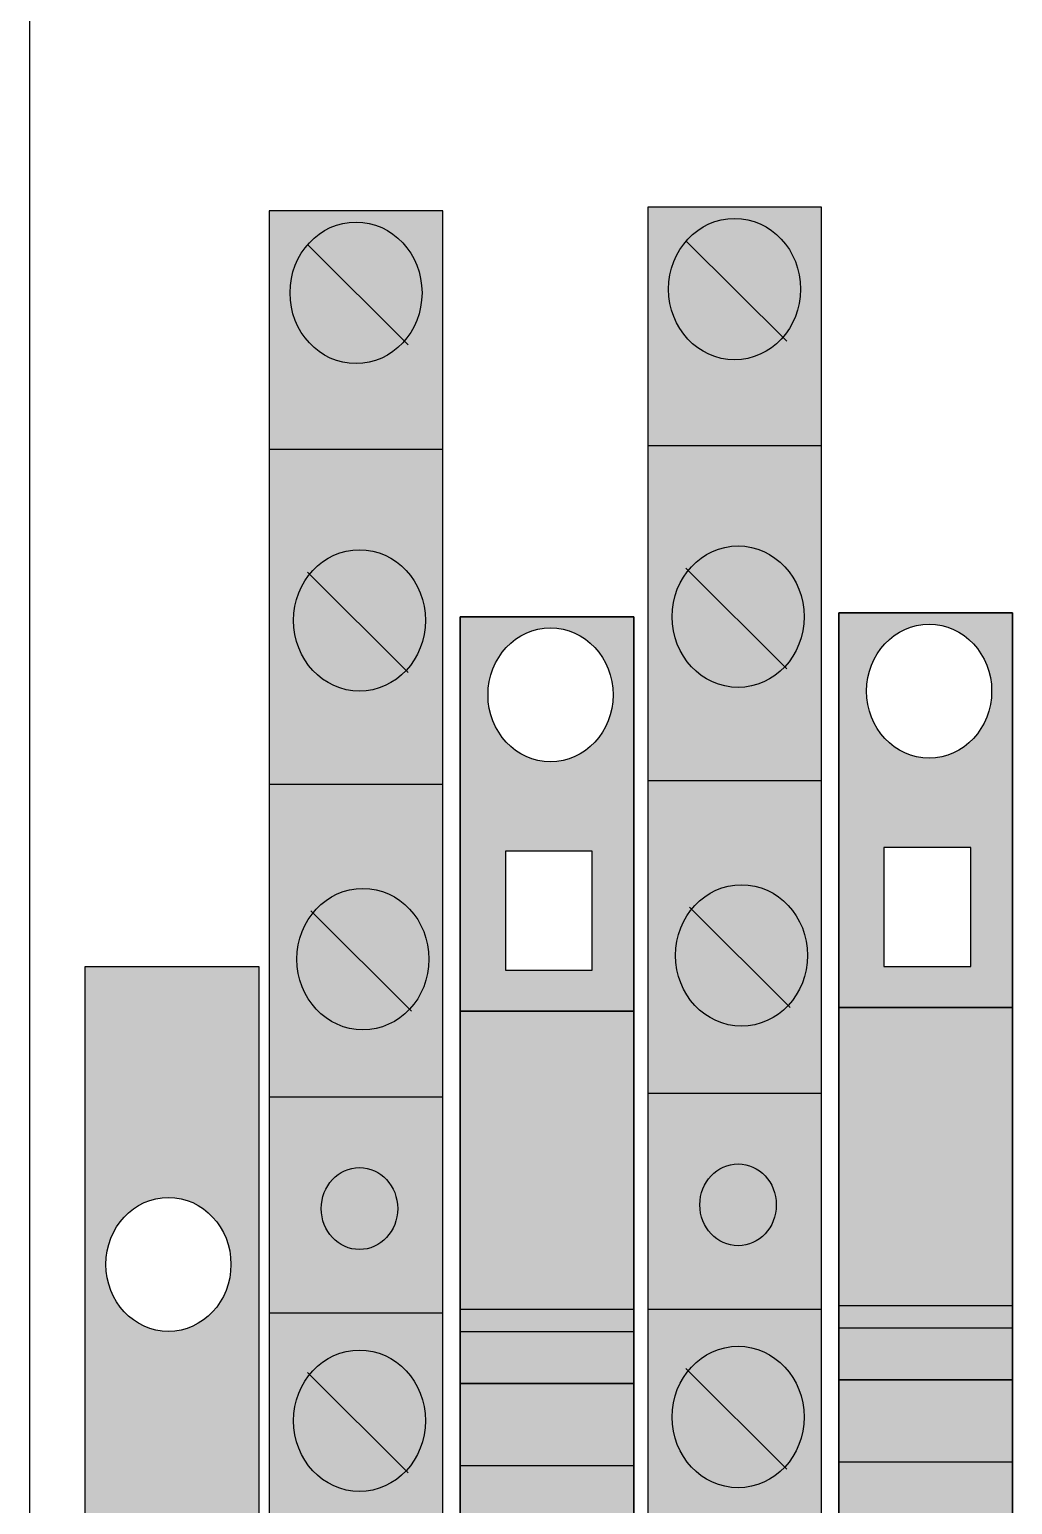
# Model space of a CAD drawing. Header units: millimetres. Extents: x 10 to 410, y 10 to 275.
# Drawn here: x 64 to 87.77, y 171.7 to 207.37 of the extents above; entities that cross this region are included whole.
import ezdxf

# ---------------------------------------------------------------- set-up
doc = ezdxf.new("R2010")
doc.units = ezdxf.units.MM
doc.linetypes.add('Caddy_Solid', pattern=[0])

# ---------------------------------------------------------------- blocks, each defined once
blk = doc.blocks.new('Blk13')
at = {"linetype": 'Caddy_Solid', "lineweight": 25}
for p, q in [((65.344, 184.71), (69.544, 184.71)), ((65.344, 157.71), (65.344, 184.71)), ((69.544, 184.71), (69.544, 157.71)), ((69.544, 157.71), (65.344, 157.71))]:
    blk.add_line(p, q, dxfattribs=at)
blk = doc.blocks.new('Blk12')
blk.add_hatch(color=256).paths.add_polyline_path([(65.344, 157.71), (65.344, 184.71), (69.544, 184.71), (69.544, 157.71), (65.344, 157.71), (67.228, 175.896), (67.36, 175.89), (67.492, 175.896), (67.623, 175.915), (67.751, 175.945), (67.877, 175.988), (67.999, 176.042), (68.116, 176.107), (68.227, 176.183), (68.332, 176.269), (68.429, 176.365), (68.518, 176.469), (68.599, 176.581), (68.669, 176.7), (68.73, 176.825), (68.781, 176.956), (68.82, 177.091), (68.849, 177.229), (68.866, 177.369), (68.872, 177.51), (68.866, 177.651), (68.849, 177.791), (68.82, 177.929), (68.781, 178.064), (68.73, 178.195), (68.669, 178.32), (68.599, 178.439), (68.518, 178.551), (68.429, 178.656), (68.332, 178.751), (68.227, 178.837), (68.116, 178.913), (67.999, 178.978), (67.877, 179.032), (67.751, 179.075), (67.623, 179.105), (67.492, 179.124), (67.36, 179.13), (67.228, 179.124), (67.097, 179.105), (66.969, 179.075), (66.843, 179.032), (66.721, 178.978), (66.604, 178.913), (66.493, 178.837), (66.388, 178.751), (66.291, 178.656), (66.202, 178.551), (66.121, 178.439), (66.051, 178.32), (65.99, 178.195), (65.939, 178.064), (65.9, 177.929), (65.871, 177.791), (65.854, 177.651), (65.848, 177.51), (65.854, 177.369), (65.871, 177.229), (65.9, 177.091), (65.939, 176.956), (65.99, 176.825), (66.051, 176.7), (66.121, 176.581), (66.202, 176.469), (66.291, 176.365), (66.388, 176.269), (66.493, 176.183), (66.604, 176.107), (66.721, 176.042), (66.843, 175.988), (66.969, 175.945), (67.097, 175.915), (67.228, 175.896)])
at = {"linetype": 'Caddy_Solid', "lineweight": 25}
blk.add_ellipse((67.36, 177.51), major_axis=(0, 1.62), ratio=0.933333, dxfattribs=at)
blk.add_blockref('Blk13', (0, 0, 1))
blk = doc.blocks.new('Blk335')
at = {"linetype": 'Caddy_Solid', "lineweight": 25}
blk.add_line((64, 242), (64, 81.4), dxfattribs=at)
blk = doc.blocks.new('Blk336')
for points in [[(69.796, 193.98), (69.796, 166.98), (69.796, 148.98), (73.996, 148.98), (73.996, 166.98), (73.996, 202.98), (69.796, 202.98)], [(73.062, 199.834), (70.728, 202.162), (70.767, 202.209), (70.87, 202.31), (70.981, 202.401), (71.098, 202.481), (71.221, 202.55), (71.35, 202.607), (71.483, 202.652), (71.619, 202.684), (71.757, 202.704), (71.896, 202.71), (72.035, 202.704), (72.173, 202.684), (72.309, 202.652), (72.442, 202.607), (72.571, 202.55), (72.694, 202.481), (72.811, 202.401), (72.922, 202.31), (73.025, 202.209), (73.119, 202.099), (73.203, 201.981), (73.278, 201.855), (73.342, 201.723), (73.396, 201.585), (73.438, 201.443), (73.468, 201.297), (73.486, 201.149), (73.492, 201), (73.486, 200.851), (73.468, 200.703), (73.438, 200.557), (73.396, 200.415), (73.342, 200.277), (73.278, 200.145), (73.203, 200.019), (73.119, 199.901)], [(72.309, 199.348), (72.442, 199.393), (72.571, 199.45), (72.694, 199.519), (72.811, 199.599), (72.922, 199.69), (73.025, 199.791), (73.062, 199.834), (70.728, 202.162), (70.673, 202.099), (70.589, 201.981), (70.514, 201.855), (70.45, 201.723), (70.396, 201.585), (70.354, 201.443), (70.324, 201.297), (70.306, 201.149), (70.3, 201), (70.306, 200.851), (70.324, 200.703), (70.354, 200.557), (70.396, 200.415), (70.45, 200.277), (70.514, 200.145), (70.589, 200.019), (70.673, 199.901), (70.767, 199.791), (70.87, 199.69), (70.981, 199.599), (71.098, 199.519), (71.221, 199.45), (71.35, 199.393), (71.483, 199.348), (71.619, 199.316), (71.757, 199.296), (71.896, 199.29), (72.035, 199.296), (72.173, 199.316)], [(70.773, 194.197), (73.107, 191.869), (73.109, 191.871), (73.203, 191.981), (73.287, 192.099), (73.362, 192.225), (73.426, 192.357), (73.48, 192.495), (73.522, 192.637), (73.552, 192.783), (73.57, 192.931), (73.576, 193.08), (73.57, 193.229), (73.552, 193.377), (73.522, 193.523), (73.48, 193.665), (73.426, 193.803), (73.362, 193.935), (73.287, 194.061), (73.203, 194.179), (73.109, 194.289), (73.006, 194.39), (72.895, 194.481), (72.778, 194.561), (72.655, 194.63), (72.526, 194.687), (72.393, 194.732), (72.257, 194.764), (72.119, 194.784), (71.98, 194.79), (71.841, 194.784), (71.703, 194.764), (71.567, 194.732), (71.434, 194.687), (71.305, 194.63), (71.182, 194.561), (71.065, 194.481), (70.954, 194.39), (70.851, 194.289)], [(73.107, 191.869), (70.773, 194.197), (70.757, 194.179), (70.673, 194.061), (70.598, 193.935), (70.534, 193.803), (70.48, 193.665), (70.438, 193.523), (70.408, 193.377), (70.39, 193.229), (70.384, 193.08), (70.39, 192.931), (70.408, 192.783), (70.438, 192.637), (70.48, 192.495), (70.534, 192.357), (70.598, 192.225), (70.673, 192.099), (70.757, 191.981), (70.851, 191.871), (70.954, 191.77), (71.065, 191.679), (71.182, 191.599), (71.305, 191.53), (71.434, 191.473), (71.567, 191.428), (71.703, 191.396), (71.841, 191.376), (71.98, 191.37), (72.119, 191.376), (72.257, 191.396), (72.393, 191.428), (72.526, 191.473), (72.655, 191.53), (72.778, 191.599), (72.895, 191.679), (73.006, 191.77)], [(73.191, 183.679), (70.857, 186.007), (70.935, 186.099), (71.038, 186.2), (71.149, 186.291), (71.266, 186.371), (71.389, 186.44), (71.518, 186.497), (71.651, 186.542), (71.787, 186.574), (71.925, 186.594), (72.064, 186.6), (72.203, 186.594), (72.341, 186.574), (72.477, 186.542), (72.61, 186.497), (72.739, 186.44), (72.862, 186.371), (72.979, 186.291), (73.09, 186.2), (73.193, 186.099), (73.287, 185.989), (73.371, 185.871), (73.446, 185.745), (73.51, 185.613), (73.564, 185.475), (73.606, 185.333), (73.636, 185.187), (73.654, 185.039), (73.66, 184.89), (73.654, 184.741), (73.636, 184.593), (73.606, 184.447), (73.564, 184.305), (73.51, 184.167), (73.446, 184.035), (73.371, 183.909), (73.287, 183.791), (73.193, 183.681)], [(73.191, 183.679), (70.857, 186.007), (70.841, 185.989), (70.757, 185.871), (70.682, 185.745), (70.618, 185.613), (70.564, 185.475), (70.522, 185.333), (70.492, 185.187), (70.474, 185.039), (70.468, 184.89), (70.474, 184.741), (70.492, 184.593), (70.522, 184.447), (70.564, 184.305), (70.618, 184.167), (70.682, 184.035), (70.757, 183.909), (70.841, 183.791), (70.935, 183.681), (71.038, 183.58), (71.149, 183.489), (71.266, 183.409), (71.389, 183.34), (71.518, 183.283), (71.651, 183.238), (71.787, 183.206), (71.925, 183.186), (72.064, 183.18), (72.203, 183.186), (72.341, 183.206), (72.477, 183.238), (72.61, 183.283), (72.739, 183.34), (72.862, 183.409), (72.979, 183.489), (73.09, 183.58)], [(72.219, 179.816), (72.296, 179.79), (72.371, 179.757), (72.442, 179.717), (72.51, 179.671), (72.574, 179.618), (72.633, 179.56), (72.688, 179.496), (72.737, 179.428), (72.78, 179.355), (72.817, 179.278), (72.848, 179.199), (72.872, 179.116), (72.89, 179.032), (72.9, 178.946), (72.904, 178.86), (72.9, 178.774), (72.89, 178.688), (72.872, 178.604), (72.848, 178.521), (72.817, 178.442), (72.78, 178.365), (72.737, 178.292), (72.688, 178.224), (72.633, 178.16), (72.574, 178.102), (72.51, 178.049), (72.442, 178.003), (72.371, 177.963), (72.296, 177.93), (72.219, 177.904), (72.14, 177.885), (72.061, 177.874), (71.98, 177.87), (71.899, 177.874), (71.82, 177.885), (71.741, 177.904), (71.664, 177.93), (71.589, 177.963), (71.518, 178.003), (71.45, 178.049), (71.386, 178.102), (71.327, 178.16), (71.272, 178.224), (71.223, 178.292), (71.18, 178.365), (71.143, 178.442), (71.112, 178.521), (71.087, 178.604), (71.07, 178.688), (71.06, 178.774), (71.056, 178.86), (71.06, 178.946), (71.07, 179.032), (71.087, 179.116), (71.112, 179.199), (71.143, 179.278), (71.18, 179.355), (71.223, 179.428), (71.272, 179.496), (71.327, 179.56), (71.386, 179.618), (71.45, 179.671), (71.518, 179.717), (71.589, 179.757), (71.664, 179.79), (71.741, 179.816), (71.82, 179.835), (71.899, 179.846), (71.98, 179.85), (72.061, 179.846), (72.14, 179.835)], [(73.287, 174.711), (73.362, 174.585), (73.426, 174.453), (73.48, 174.315), (73.522, 174.173), (73.552, 174.027), (73.57, 173.879), (73.576, 173.73), (73.57, 173.581), (73.552, 173.433), (73.522, 173.287), (73.48, 173.145), (73.426, 173.007), (73.362, 172.875), (73.287, 172.749), (73.203, 172.631), (73.109, 172.521), (73.107, 172.519), (70.773, 174.847), (70.851, 174.939), (70.954, 175.04), (71.065, 175.131), (71.182, 175.211), (71.305, 175.28), (71.434, 175.337), (71.567, 175.382), (71.703, 175.414), (71.841, 175.434), (71.98, 175.44), (72.119, 175.434), (72.257, 175.414), (72.393, 175.382), (72.526, 175.337), (72.655, 175.28), (72.778, 175.211), (72.895, 175.131), (73.006, 175.04), (73.109, 174.939), (73.203, 174.829)], [(70.48, 173.145), (70.438, 173.287), (70.408, 173.433), (70.39, 173.581), (70.384, 173.73), (70.39, 173.879), (70.408, 174.027), (70.438, 174.173), (70.48, 174.315), (70.534, 174.453), (70.598, 174.585), (70.673, 174.711), (70.757, 174.829), (70.773, 174.847), (73.107, 172.519), (73.006, 172.42), (72.895, 172.329), (72.778, 172.249), (72.655, 172.18), (72.526, 172.123), (72.393, 172.078), (72.257, 172.046), (72.119, 172.026), (71.98, 172.02), (71.841, 172.026), (71.703, 172.046), (71.567, 172.078), (71.434, 172.123), (71.305, 172.18), (71.182, 172.249), (71.065, 172.329), (70.954, 172.42), (70.851, 172.521), (70.757, 172.631), (70.673, 172.749), (70.598, 172.875), (70.534, 173.007)]]:
    blk.add_hatch(color=254).paths.add_polyline_path(points)
at = {"linetype": 'Caddy_Solid', "lineweight": 25}
for p, q in [((69.796, 202.98), (69.796, 193.98)), ((73.996, 202.98), (69.796, 202.98)), ((73.996, 166.98), (73.996, 202.98)), ((70.72, 202.17), (73.156, 199.74)), ((69.796, 197.22), (73.996, 197.22)), ((69.796, 194.16), (69.796, 166.71)), ((70.72, 194.25), (73.156, 191.82)), ((69.796, 189.12), (73.996, 189.12)), ((70.804, 186.06), (73.24, 183.63)), ((69.796, 181.56), (73.996, 181.56)), ((69.796, 176.34), (73.996, 176.34)), ((70.72, 174.9), (73.156, 172.47))]:
    blk.add_line(p, q, dxfattribs=at)
for centre, major_axis in [((71.896, 201), (0, 1.71)), ((71.98, 193.08), (0, 1.71)), ((72.064, 184.89), (0, 1.71)), ((71.98, 178.86), (0, 0.99)), ((71.98, 173.73), (0, 1.71))]:
    blk.add_ellipse(centre, major_axis=major_axis, ratio=0.933333, dxfattribs=at)
blk = doc.blocks.new('Blk338')
at = {"color": 2, "linetype": 'Caddy_Solid', "lineweight": 25, "true_color": 0xffff00}
for p, q in [((77.608, 187.5), (75.508, 187.5)), ((75.508, 187.5), (75.508, 184.62)), ((77.608, 184.62), (77.608, 187.5)), ((75.508, 184.62), (77.608, 184.62))]:
    blk.add_line(p, q, dxfattribs=at)
blk = doc.blocks.new('Blk337')
for points in [[(78.616, 193.17), (78.616, 183.63), (74.416, 183.63), (74.416, 193.17), (78.616, 193.17), (76.732, 189.666), (76.863, 189.685), (76.991, 189.715), (77.117, 189.758), (77.239, 189.812), (77.356, 189.877), (77.467, 189.953), (77.572, 190.039), (77.669, 190.134), (77.758, 190.239), (77.839, 190.351), (77.909, 190.47), (77.97, 190.595), (78.021, 190.726), (78.061, 190.861), (78.089, 190.999), (78.106, 191.139), (78.112, 191.28), (78.106, 191.421), (78.089, 191.561), (78.061, 191.699), (78.021, 191.834), (77.97, 191.965), (77.909, 192.09), (77.839, 192.209), (77.758, 192.321), (77.669, 192.426), (77.572, 192.521), (77.467, 192.607), (77.356, 192.683), (77.239, 192.748), (77.117, 192.802), (76.991, 192.845), (76.863, 192.875), (76.732, 192.894), (76.6, 192.9), (76.468, 192.894), (76.337, 192.875), (76.209, 192.845), (76.083, 192.802), (75.961, 192.748), (75.844, 192.683), (75.733, 192.607), (75.628, 192.521), (75.531, 192.426), (75.442, 192.321), (75.361, 192.209), (75.291, 192.09), (75.23, 191.965), (75.179, 191.834), (75.139, 191.699), (75.111, 191.561), (75.094, 191.421), (75.088, 191.28), (75.094, 191.139), (75.111, 190.999), (75.139, 190.861), (75.179, 190.726), (75.23, 190.595), (75.291, 190.47), (75.361, 190.351), (75.442, 190.239), (75.531, 190.134), (75.628, 190.039), (75.733, 189.953), (75.844, 189.877), (75.961, 189.812), (76.083, 189.758), (76.209, 189.715), (76.337, 189.685), (76.468, 189.666), (76.6, 189.66), (76.732, 189.666), (78.616, 193.17), (77.608, 187.5), (75.508, 187.5), (75.508, 184.62), (77.608, 184.62), (77.608, 187.5)], [(78.616, 175.89), (78.616, 183.63), (74.416, 183.63), (74.416, 175.89), (78.532, 175.89)], [(78.616, 176.43), (74.416, 176.43), (74.416, 175.89), (78.532, 175.89), (78.616, 175.89)], [(78.616, 175.89), (78.616, 170.58), (74.416, 170.58), (74.416, 175.89), (78.532, 175.89)], [(78.28, 175.89), (74.416, 175.89), (74.416, 174.63), (78.616, 174.63), (78.616, 175.89)]]:
    blk.add_hatch(color=254).paths.add_polyline_path(points)
at = {"linetype": 'Caddy_Solid', "lineweight": 25}
for p, q in [((74.416, 152.67), (74.416, 193.17)), ((74.416, 183.63), (74.416, 193.17)), ((74.416, 193.17), (78.616, 193.17)), ((78.616, 193.17), (78.616, 152.67)), ((78.616, 193.17), (78.616, 183.63)), ((77.608, 187.5), (75.508, 187.5)), ((75.508, 187.5), (75.508, 184.62)), ((77.608, 184.62), (77.608, 187.5)), ((75.508, 184.62), (77.608, 184.62)), ((78.616, 183.63), (74.416, 183.63)), ((74.416, 183.63), (74.416, 162.66)), ((78.616, 162.66), (78.616, 183.63)), ((78.616, 174.54), (78.616, 176.97)), ((74.416, 174.63), (74.416, 176.61)), ((74.416, 176.43), (78.616, 176.43)), ((74.416, 176.43), (78.616, 176.43)), ((74.416, 174.63), (74.416, 176.43)), ((74.416, 176.43), (78.616, 176.43)), ((78.616, 176.43), (78.616, 174.63)), ((74.416, 175.89), (78.532, 175.89)), ((78.28, 175.89), (78.616, 175.89)), ((74.416, 174.63), (78.616, 174.63)), ((78.616, 174.63), (74.416, 174.63)), ((74.416, 174.63), (78.616, 174.63)), ((74.416, 172.65), (78.616, 172.65))]:
    blk.add_line(p, q, dxfattribs=at)
at = {"color": 2, "linetype": 'Caddy_Solid', "lineweight": 25, "true_color": 0xffff00}
for p, q in [((74.416, 193.17), (78.616, 193.17)), ((74.416, 193.17), (74.416, 183.63)), ((78.616, 193.17), (74.416, 193.17)), ((78.616, 183.63), (78.616, 193.17))]:
    blk.add_line(p, q, dxfattribs=at)
at = {"color": 3, "linetype": 'Caddy_Solid', "lineweight": 25, "true_color": 0x00ff00}
for p, q in [((74.416, 183.63), (78.532, 183.63)), ((74.416, 183.63), (78.616, 183.63)), ((78.616, 183.63), (74.416, 183.63)), ((74.416, 183.63), (74.416, 162.66)), ((78.616, 183.63), (74.416, 183.63)), ((78.616, 162.66), (78.616, 183.63))]:
    blk.add_line(p, q, dxfattribs=at)
at = {"color": 2, "linetype": 'Caddy_Solid', "lineweight": 25, "true_color": 0xffff00}
blk.add_ellipse((76.6, 191.28), major_axis=(0, 1.62), ratio=0.933333, dxfattribs=at)
at = {"linetype": 'Caddy_Solid', "lineweight": 25}
blk.add_ellipse((76.6, 191.28), major_axis=(0, 1.62), ratio=0.933334, dxfattribs=at)
blk.add_blockref('Blk338', (0, 0, 1))
blk = doc.blocks.new('Blk341')
at = {"color": 2, "linetype": 'Caddy_Solid', "lineweight": 25, "true_color": 0xffff00}
for p, q in [((86.764, 187.59), (84.664, 187.59)), ((84.664, 187.59), (84.664, 184.71)), ((86.764, 184.71), (86.764, 187.59)), ((84.664, 184.71), (86.764, 184.71))]:
    blk.add_line(p, q, dxfattribs=at)
blk = doc.blocks.new('Blk340')
for points in [[(78.952, 194.07), (78.952, 167.07), (78.952, 149.07), (83.152, 149.07), (83.152, 167.07), (83.152, 203.07), (78.952, 203.07)], [(82.218, 199.924), (79.884, 202.252), (79.923, 202.299), (80.026, 202.4), (80.137, 202.491), (80.254, 202.571), (80.377, 202.64), (80.506, 202.697), (80.639, 202.742), (80.775, 202.774), (80.913, 202.794), (81.052, 202.8), (81.191, 202.794), (81.329, 202.774), (81.465, 202.742), (81.598, 202.697), (81.727, 202.64), (81.85, 202.571), (81.967, 202.491), (82.078, 202.4), (82.181, 202.299), (82.275, 202.189), (82.359, 202.071), (82.434, 201.945), (82.499, 201.813), (82.552, 201.675), (82.594, 201.533), (82.624, 201.387), (82.642, 201.239), (82.648, 201.09), (82.642, 200.941), (82.624, 200.793), (82.594, 200.647), (82.552, 200.505), (82.499, 200.367), (82.434, 200.235), (82.359, 200.109), (82.275, 199.991)], [(81.465, 199.438), (81.598, 199.483), (81.727, 199.54), (81.85, 199.609), (81.967, 199.689), (82.078, 199.78), (82.181, 199.881), (82.218, 199.924), (79.884, 202.252), (79.829, 202.189), (79.745, 202.071), (79.67, 201.945), (79.606, 201.813), (79.552, 201.675), (79.51, 201.533), (79.48, 201.387), (79.462, 201.239), (79.456, 201.09), (79.462, 200.941), (79.48, 200.793), (79.51, 200.647), (79.552, 200.505), (79.606, 200.367), (79.67, 200.235), (79.745, 200.109), (79.829, 199.991), (79.923, 199.881), (80.026, 199.78), (80.137, 199.689), (80.254, 199.609), (80.377, 199.54), (80.506, 199.483), (80.639, 199.438), (80.775, 199.406), (80.913, 199.386), (81.052, 199.38), (81.191, 199.386), (81.329, 199.406)], [(79.929, 194.287), (82.263, 191.959), (82.265, 191.961), (82.359, 192.071), (82.443, 192.189), (82.518, 192.315), (82.582, 192.447), (82.636, 192.585), (82.678, 192.727), (82.708, 192.873), (82.726, 193.021), (82.732, 193.17), (82.726, 193.319), (82.708, 193.467), (82.678, 193.613), (82.636, 193.755), (82.582, 193.893), (82.518, 194.025), (82.443, 194.151), (82.359, 194.269), (82.265, 194.379), (82.162, 194.48), (82.051, 194.571), (81.934, 194.651), (81.811, 194.72), (81.682, 194.777), (81.549, 194.822), (81.413, 194.854), (81.275, 194.874), (81.136, 194.88), (80.997, 194.874), (80.859, 194.854), (80.723, 194.822), (80.59, 194.777), (80.461, 194.72), (80.338, 194.651), (80.221, 194.571), (80.11, 194.48), (80.007, 194.379)], [(82.263, 191.959), (79.929, 194.287), (79.913, 194.269), (79.829, 194.151), (79.754, 194.025), (79.69, 193.893), (79.636, 193.755), (79.594, 193.613), (79.564, 193.467), (79.546, 193.319), (79.54, 193.17), (79.546, 193.021), (79.564, 192.873), (79.594, 192.727), (79.636, 192.585), (79.69, 192.447), (79.754, 192.315), (79.829, 192.189), (79.913, 192.071), (80.007, 191.961), (80.11, 191.86), (80.221, 191.769), (80.338, 191.689), (80.461, 191.62), (80.59, 191.563), (80.723, 191.518), (80.859, 191.486), (80.997, 191.466), (81.136, 191.46), (81.275, 191.466), (81.413, 191.486), (81.549, 191.518), (81.682, 191.563), (81.811, 191.62), (81.934, 191.689), (82.051, 191.769), (82.162, 191.86)], [(87.772, 193.26), (87.772, 183.72), (83.572, 183.72), (83.572, 193.26), (87.772, 193.26), (85.888, 189.756), (86.019, 189.775), (86.147, 189.805), (86.273, 189.848), (86.395, 189.902), (86.512, 189.967), (86.623, 190.043), (86.728, 190.129), (86.825, 190.224), (86.914, 190.329), (86.995, 190.441), (87.065, 190.56), (87.126, 190.685), (87.177, 190.816), (87.217, 190.951), (87.245, 191.089), (87.262, 191.229), (87.268, 191.37), (87.262, 191.511), (87.245, 191.651), (87.217, 191.789), (87.177, 191.924), (87.126, 192.055), (87.065, 192.18), (86.995, 192.299), (86.914, 192.411), (86.825, 192.516), (86.728, 192.611), (86.623, 192.697), (86.512, 192.773), (86.395, 192.838), (86.273, 192.892), (86.147, 192.935), (86.019, 192.965), (85.888, 192.984), (85.756, 192.99), (85.624, 192.984), (85.493, 192.965), (85.365, 192.935), (85.239, 192.892), (85.117, 192.838), (85, 192.773), (84.889, 192.697), (84.784, 192.611), (84.687, 192.516), (84.598, 192.411), (84.517, 192.299), (84.447, 192.18), (84.386, 192.055), (84.335, 191.924), (84.296, 191.789), (84.267, 191.651), (84.25, 191.511), (84.244, 191.37), (84.25, 191.229), (84.267, 191.089), (84.296, 190.951), (84.335, 190.816), (84.386, 190.685), (84.447, 190.56), (84.517, 190.441), (84.598, 190.329), (84.687, 190.224), (84.784, 190.129), (84.889, 190.043), (85, 189.967), (85.117, 189.902), (85.239, 189.848), (85.365, 189.805), (85.493, 189.775), (85.624, 189.756), (85.756, 189.75), (85.888, 189.756), (87.772, 193.26), (86.764, 187.59), (84.664, 187.59), (84.664, 184.71), (86.764, 184.71), (86.764, 187.59)], [(82.347, 183.769), (80.013, 186.097), (80.091, 186.189), (80.194, 186.29), (80.305, 186.381), (80.422, 186.461), (80.545, 186.53), (80.674, 186.587), (80.807, 186.632), (80.943, 186.664), (81.081, 186.684), (81.22, 186.69), (81.359, 186.684), (81.497, 186.664), (81.633, 186.632), (81.766, 186.587), (81.895, 186.53), (82.018, 186.461), (82.135, 186.381), (82.246, 186.29), (82.349, 186.189), (82.443, 186.079), (82.527, 185.961), (82.602, 185.835), (82.666, 185.703), (82.72, 185.565), (82.762, 185.423), (82.792, 185.277), (82.81, 185.129), (82.816, 184.98), (82.81, 184.831), (82.792, 184.683), (82.762, 184.537), (82.72, 184.395), (82.666, 184.257), (82.602, 184.125), (82.527, 183.999), (82.443, 183.881), (82.349, 183.771)], [(82.347, 183.769), (80.013, 186.097), (79.997, 186.079), (79.913, 185.961), (79.838, 185.835), (79.774, 185.703), (79.72, 185.565), (79.678, 185.423), (79.648, 185.277), (79.63, 185.129), (79.624, 184.98), (79.63, 184.831), (79.648, 184.683), (79.678, 184.537), (79.72, 184.395), (79.774, 184.257), (79.838, 184.125), (79.913, 183.999), (79.997, 183.881), (80.091, 183.771), (80.194, 183.67), (80.305, 183.579), (80.422, 183.499), (80.545, 183.43), (80.674, 183.373), (80.807, 183.328), (80.943, 183.296), (81.081, 183.276), (81.22, 183.27), (81.359, 183.276), (81.497, 183.296), (81.633, 183.328), (81.766, 183.373), (81.895, 183.43), (82.018, 183.499), (82.135, 183.579), (82.246, 183.67)], [(87.772, 175.98), (87.772, 183.72), (83.572, 183.72), (83.572, 175.98), (87.688, 175.98)], [(81.375, 179.906), (81.452, 179.88), (81.527, 179.847), (81.598, 179.807), (81.666, 179.761), (81.73, 179.708), (81.789, 179.65), (81.844, 179.586), (81.893, 179.518), (81.936, 179.445), (81.973, 179.368), (82.004, 179.289), (82.029, 179.206), (82.046, 179.122), (82.056, 179.036), (82.06, 178.95), (82.056, 178.864), (82.046, 178.778), (82.029, 178.694), (82.004, 178.611), (81.973, 178.532), (81.936, 178.455), (81.893, 178.382), (81.844, 178.314), (81.789, 178.25), (81.73, 178.192), (81.666, 178.139), (81.598, 178.093), (81.527, 178.053), (81.452, 178.02), (81.375, 177.994), (81.296, 177.975), (81.217, 177.964), (81.136, 177.96), (81.055, 177.964), (80.976, 177.975), (80.897, 177.994), (80.82, 178.02), (80.745, 178.053), (80.674, 178.093), (80.606, 178.139), (80.542, 178.192), (80.483, 178.25), (80.428, 178.314), (80.379, 178.382), (80.336, 178.455), (80.299, 178.532), (80.268, 178.611), (80.244, 178.694), (80.226, 178.778), (80.216, 178.864), (80.212, 178.95), (80.216, 179.036), (80.226, 179.122), (80.244, 179.206), (80.268, 179.289), (80.299, 179.368), (80.336, 179.445), (80.379, 179.518), (80.428, 179.586), (80.483, 179.65), (80.542, 179.708), (80.606, 179.761), (80.674, 179.807), (80.745, 179.847), (80.82, 179.88), (80.897, 179.906), (80.976, 179.925), (81.055, 179.936), (81.136, 179.94), (81.217, 179.936), (81.296, 179.925)], [(87.772, 176.52), (83.572, 176.52), (83.572, 175.98), (87.688, 175.98), (87.772, 175.98)], [(87.772, 175.98), (87.772, 170.67), (83.572, 170.67), (83.572, 175.98), (87.688, 175.98)], [(87.436, 175.98), (83.572, 175.98), (83.572, 174.72), (87.772, 174.72), (87.772, 175.98)], [(82.443, 174.801), (82.518, 174.675), (82.582, 174.543), (82.636, 174.405), (82.678, 174.263), (82.708, 174.117), (82.726, 173.969), (82.732, 173.82), (82.726, 173.671), (82.708, 173.523), (82.678, 173.377), (82.636, 173.235), (82.582, 173.097), (82.518, 172.965), (82.443, 172.839), (82.359, 172.721), (82.265, 172.611), (82.263, 172.609), (79.929, 174.937), (80.007, 175.029), (80.11, 175.13), (80.221, 175.221), (80.338, 175.301), (80.461, 175.37), (80.59, 175.427), (80.723, 175.472), (80.859, 175.504), (80.997, 175.523), (81.136, 175.53), (81.275, 175.523), (81.413, 175.504), (81.549, 175.472), (81.682, 175.427), (81.811, 175.37), (81.934, 175.301), (82.051, 175.221), (82.162, 175.13), (82.265, 175.029), (82.359, 174.919)], [(79.636, 173.235), (79.594, 173.377), (79.564, 173.523), (79.546, 173.671), (79.54, 173.82), (79.546, 173.969), (79.564, 174.117), (79.594, 174.263), (79.636, 174.405), (79.69, 174.543), (79.754, 174.675), (79.829, 174.801), (79.913, 174.919), (79.929, 174.937), (82.263, 172.609), (82.162, 172.51), (82.051, 172.419), (81.934, 172.339), (81.811, 172.27), (81.682, 172.213), (81.549, 172.168), (81.413, 172.136), (81.275, 172.116), (81.136, 172.11), (80.997, 172.116), (80.859, 172.136), (80.723, 172.168), (80.59, 172.213), (80.461, 172.27), (80.338, 172.339), (80.221, 172.419), (80.11, 172.51), (80.007, 172.611), (79.913, 172.721), (79.829, 172.839), (79.754, 172.965), (79.69, 173.097)]]:
    blk.add_hatch(color=254).paths.add_polyline_path(points)
at = {"linetype": 'Caddy_Solid', "lineweight": 25}
for p, q in [((78.952, 203.07), (78.952, 194.07)), ((83.152, 203.07), (78.952, 203.07)), ((83.152, 167.07), (83.152, 203.07)), ((79.876, 202.26), (82.312, 199.83)), ((78.952, 197.31), (83.152, 197.31)), ((78.952, 194.25), (78.952, 166.8)), ((79.876, 194.34), (82.312, 191.91)), ((83.572, 152.76), (83.572, 193.26)), ((83.572, 183.72), (83.572, 193.26)), ((83.572, 193.26), (87.772, 193.26)), ((87.772, 193.26), (87.772, 152.76)), ((87.772, 193.26), (87.772, 183.72)), ((78.952, 189.21), (83.152, 189.21)), ((86.764, 187.59), (84.664, 187.59)), ((84.664, 187.59), (84.664, 184.71)), ((86.764, 184.71), (86.764, 187.59)), ((79.96, 186.15), (82.396, 183.72)), ((84.664, 184.71), (86.764, 184.71)), ((87.772, 183.72), (83.572, 183.72)), ((83.572, 183.72), (83.572, 162.75)), ((87.772, 162.75), (87.772, 183.72)), ((78.952, 181.65), (83.152, 181.65)), ((87.772, 174.63), (87.772, 177.06)), ((83.572, 174.72), (83.572, 176.7)), ((78.952, 176.43), (83.152, 176.43)), ((83.572, 176.52), (87.772, 176.52)), ((83.572, 176.52), (87.772, 176.52)), ((83.572, 174.72), (83.572, 176.52)), ((83.572, 176.52), (87.772, 176.52)), ((87.772, 176.52), (87.772, 174.72)), ((83.572, 175.98), (87.688, 175.98)), ((87.436, 175.98), (87.772, 175.98)), ((79.876, 174.99), (82.312, 172.56)), ((83.572, 174.72), (87.772, 174.72)), ((87.772, 174.72), (83.572, 174.72)), ((83.572, 174.72), (87.772, 174.72)), ((83.572, 172.74), (87.772, 172.74))]:
    blk.add_line(p, q, dxfattribs=at)
at = {"color": 2, "linetype": 'Caddy_Solid', "lineweight": 25, "true_color": 0xffff00}
for p, q in [((83.572, 193.26), (87.772, 193.26)), ((83.572, 193.26), (83.572, 183.72)), ((87.772, 193.26), (83.572, 193.26)), ((87.772, 183.72), (87.772, 193.26))]:
    blk.add_line(p, q, dxfattribs=at)
at = {"color": 3, "linetype": 'Caddy_Solid', "lineweight": 25, "true_color": 0x00ff00}
for p, q in [((83.572, 183.72), (87.688, 183.72)), ((83.572, 183.72), (87.772, 183.72)), ((87.772, 183.72), (83.572, 183.72)), ((83.572, 183.72), (83.572, 162.75)), ((87.772, 183.72), (83.572, 183.72)), ((87.772, 162.75), (87.772, 183.72))]:
    blk.add_line(p, q, dxfattribs=at)
at = {"linetype": 'Caddy_Solid', "lineweight": 25}
for centre, major_axis, ratio in [((81.052, 201.09), (0, 1.71), 0.933333), ((81.136, 193.17), (0, 1.71), 0.933333), ((85.756, 191.37), (0, 1.62), 0.933334), ((81.22, 184.98), (0, 1.71), 0.933333), ((81.136, 178.95), (0, 0.99), 0.933333), ((81.136, 173.82), (0, 1.71), 0.933333)]:
    blk.add_ellipse(centre, major_axis=major_axis, ratio=ratio, dxfattribs=at)
at = {"color": 2, "linetype": 'Caddy_Solid', "lineweight": 25, "true_color": 0xffff00}
blk.add_ellipse((85.756, 191.37), major_axis=(0, 1.62), ratio=0.933333, dxfattribs=at)
blk.add_blockref('Blk341', (0, 0, 1))

msp = doc.modelspace()

# ---------------------------------------------------------------- block references
for name in ['Blk335', 'Blk336', 'Blk340', 'Blk337', 'Blk12']:
    msp.add_blockref(name, (0, 0, 1))

doc.saveas('drawing.dxf')
